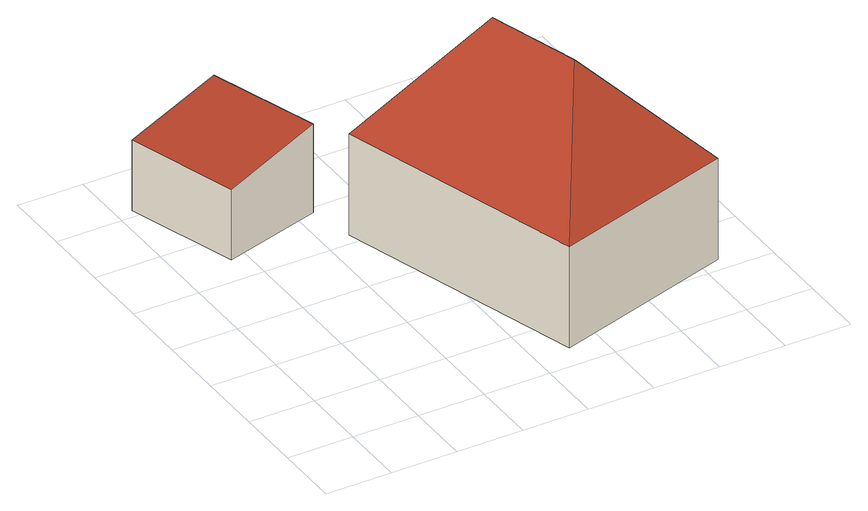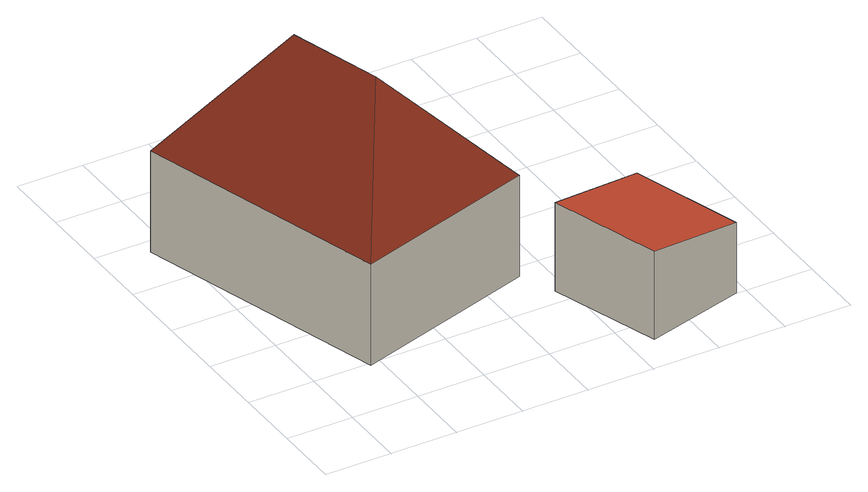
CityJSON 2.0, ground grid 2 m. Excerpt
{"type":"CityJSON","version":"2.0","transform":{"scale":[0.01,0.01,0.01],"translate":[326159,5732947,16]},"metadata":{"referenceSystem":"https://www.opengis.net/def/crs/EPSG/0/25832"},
"CityObjects":{
"building1":{"type":"Building","attributes":{"Geometrietyp2DReferenz":"3000","Gemeindeschluessel":"05154044","function":"31001_2723","roofType":"2100","measuredHeight":2.78,"storeysAboveGround":1},"address":[{"country":"Germany","locality":"Rees","thoroughfareNumber":"1","thoroughfareName":"Kruisdicksweg"}],"geometry":[{"type":"Solid","lod":"2","boundaries":[[[[0,1,2,3]],[[4,5,1,0]],[[6,7,5,4]],[[3,2,7,6]],[[4,0,3,6]],[[1,5,7,2]]]],"semantics":{"surfaces":[{"type":"WallSurface"},{"type":"RoofSurface"},{"type":"GroundSurface"}],"values":[[0,0,0,0,1,2]]}}]},
"building2":{"type":"Building","attributes":{"Geometrietyp2DReferenz":"3000","Gemeindeschluessel":"05154044","function":"31001_1312","roofType":"3200","measuredHeight":6.56,"storeysAboveGround":1},"address":[{"country":"Germany","locality":"Rees","thoroughfareNumber":"1","thoroughfareName":"Kruisdicksweg"}],"geometry":[{"type":"Solid","lod":"2","boundaries":[[[[8,9,10,11]],[[12,13,9,8]],[[14,15,13,12]],[[11,10,15,14]],[[8,16,12]],[[14,17,11]],[[11,17,16,8]],[[12,16,17,14]],[[9,13,15,10]]]],"semantics":{"surfaces":[{"type":"WallSurface"},{"type":"RoofSurface"},{"type":"GroundSurface"}],"values":[[0,0,0,0,1,1,1,1,2]]}}]}
},
"vertices":[
[337,1296,352],[337,1296,74],[38,1212,74],[38,1212,295],[444,962,352],[444,962,74],[143,874,295],[143,874,74],
[1257,246,379],[1257,246,61],[1032,1008,61],[1032,1008,379],[706,78,379],[706,78,61],[480,839,379],[480,839,61],[910,401,717],[827,685,717]
]}
